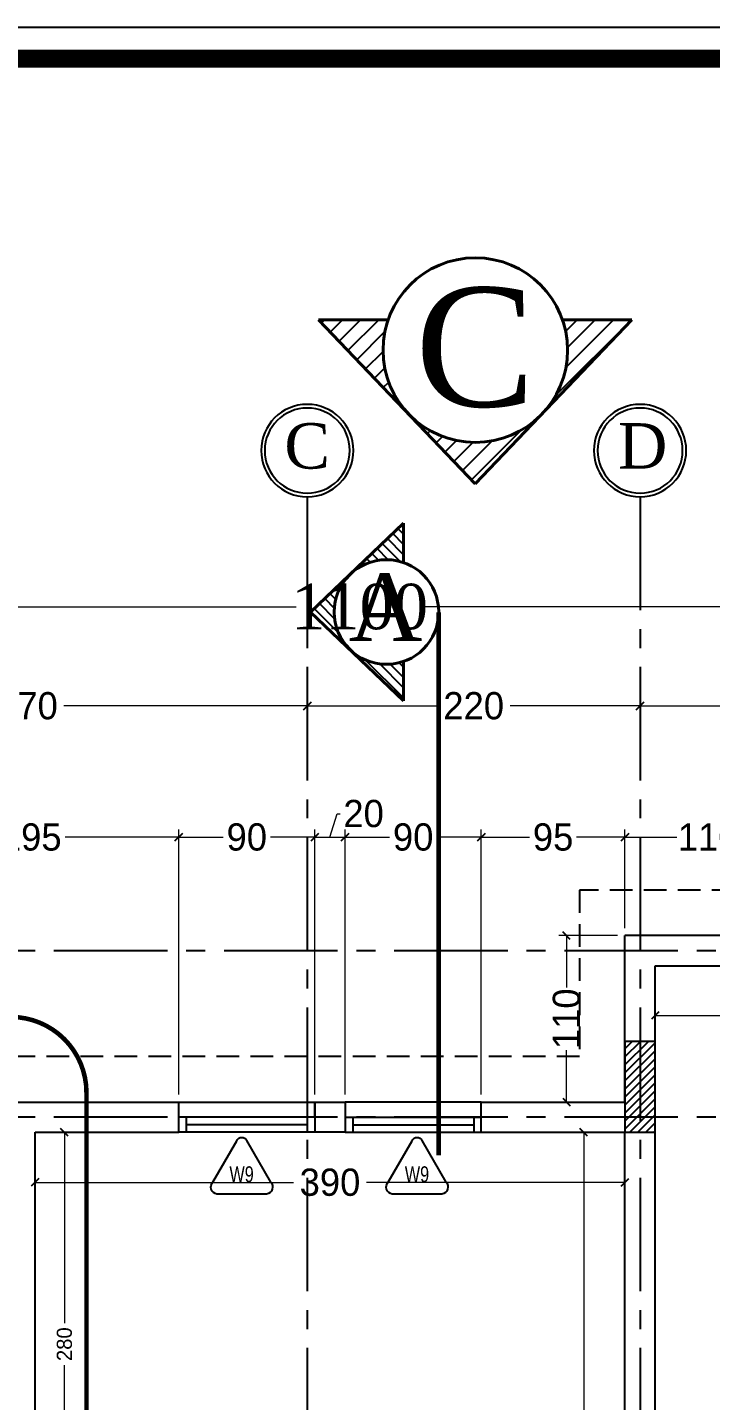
# Model space of a CAD drawing. Header units: centimetres. Extents: x 7997 to 116674, y 1017 to 13844.
# Drawn here: x 39178 to 39630, y 9865 to 10772 of the extents above; entities that cross this region are included whole.
import ezdxf
from ezdxf.enums import TextEntityAlignment as Align

# ---------------------------------------------------------------- set-up
doc = ezdxf.new("R2010")
doc.units = ezdxf.units.CM
doc.header["$LTSCALE"] = 200
doc.header["$PDMODE"] = 2
for name, pattern in [('A-106-Typical Floor Plan$0$HIDDEN', [0.375, 0.25, -0.125]), ('CENTER2', [1.125, 0.75, -0.125, 0.125, -0.125]), ('DASHED', [0.75, 0.5, -0.25])]:
    doc.linetypes.add(name, pattern=pattern)
for name, color, linetype in [('$0$GRID', 9, 'Continuous'), ('$0$GRID @ 1', 9, 'Continuous'), ('ARCH-TEXT', 6, 'Continuous'), ('AXIS', 9, 'CENTER2'), ('COL', 1, 'Continuous'), ('DIM', 11, 'Continuous'), ('STEP', 7, 'Continuous'), ('TXT', 6, 'Continuous'), ('WINDOR', 6, 'Continuous')]:
    doc.layers.add(name, color=color, linetype=linetype)
for name, color, linetype, lineweight in [('HA', 251, 'Continuous', 0), ('PLAN', 7, 'Continuous', 40), ('TEXT', 6, 'Continuous', 18), ('WALL', 3, 'Continuous', 25)]:
    doc.layers.add(name, color=color, linetype=linetype, lineweight=lineweight)
doc.styles.add('$0$GRID', font='times.ttf', dxfattribs={"height": 40})
doc.styles.add('ROMAND', font='times.ttf')
doc.styles.add('SWISS', font='swisscl.ttf')
doc.styles.add('T1', font='times.ttf')
doc.styles.add('T2', font='')
doc.styles.get('T2').set_extended_font_data('Elisia')
doc.dimstyles.new('NORMAL', dxfattribs={"dimtxt": 18, "dimasz": 5, "dimexe": 5, "dimexo": 5, "dimgap": 1, "dimtad": 0, "dimdec": 0, "dimdsep": 46, "dimtxsty": 'T2', "dimblk1": 'OBLIQUE', "dimblk2": 'OBLIQUE', "dimsah": 1, "dimcen": 0.09, "dimclrd": 4, "dimclre": 4, "dimclrt": 6, "dimadec": 0, "dimazin": 0, "dimtfac": 1, "dimtdec": 0, "dimtofl": 0, "dimtmove": 1, "dimatfit": 2, "dimldrblk": 'OPEN30', "dimfxl": 0, "dimtolj": 1, "dimtzin": 0, "dimlwd": 5, "dimlwe": 5, "dimarcsym": 0})
doc.dimstyles.new('NORMAL-1', dxfattribs={"dimtxt": 10, "dimasz": 5, "dimexe": 5, "dimexo": 5, "dimgap": 1, "dimtad": 0, "dimdec": 0, "dimdsep": 46, "dimtxsty": 'T2', "dimblk1": 'OBLIQUE', "dimblk2": 'OBLIQUE', "dimsah": 1, "dimcen": 0.09, "dimclrd": 4, "dimclre": 4, "dimclrt": 6, "dimadec": 0, "dimazin": 0, "dimtfac": 1, "dimtdec": 0, "dimtofl": 0, "dimtmove": 1, "dimatfit": 3, "dimldrblk": 'OPEN30', "dimfxl": 0, "dimtolj": 1, "dimtzin": 0, "dimlwd": 5, "dimlwe": 5, "dimarcsym": 0})

# ---------------------------------------------------------------- blocks, each defined once
blk = doc.blocks.new('_OBLIQUE')
at = {"color": 0, "linetype": 'ByBlock'}
blk.add_line((-0.5, -0.5), (0.5, 0.5), dxfattribs=at)
blk = doc.blocks.new('*D59')
at = {"layer": 'Defpoints', "color": 0, "transparency": 16777216}
for p in [(39593, 10152), (39973, 10152), (39973, 10119.16)]:
    blk.add_point(p, dxfattribs=at)
at = {"layer": 'DIM', "color": 4, "lineweight": 5, "transparency": 16777216}
for p, q in [((39593, 10147), (39593, 10114.16)), ((39973, 10147), (39973, 10114.16)), ((39593, 10119.16), (39758.86, 10119.16)), ((39973, 10119.16), (39807.14, 10119.16))]:
    blk.add_line(p, q, dxfattribs=at)
at = {"layer": 'DIM', "color": 4, "lineweight": 5, "transparency": 16777216, "xscale": 5, "yscale": 5, "zscale": 5, "rotation": 180}
blk.add_blockref('_OBLIQUE', (39593, 10119.16), dxfattribs=at)
at = {"layer": 'DIM', "color": 4, "lineweight": 5, "transparency": 16777216, "xscale": 5, "yscale": 5, "zscale": 5}
blk.add_blockref('_OBLIQUE', (39973, 10119.16), dxfattribs=at)
at = {"layer": 'DIM', "color": 6, "transparency": 16777216, "insert": (39783, 10119.16), "char_height": 18, "attachment_point": 5, "style": 'T2'}
blk.add_mtext('\\A1;380', dxfattribs=at)
blk = doc.blocks.new('_Open30')
at = {"color": 0, "linetype": 'ByBlock', "lineweight": -2}
for p, q in [((-1, 0.27), (0, 0)), ((0, 0), (-1, -0.27)), ((0, 0), (-1, 0))]:
    blk.add_line(p, q, dxfattribs=at)
blk = doc.blocks.new('ASAS')
at = {"layer": 'TXT'}
h = blk.add_hatch(dxfattribs=at)
h.set_pattern_fill('ANSI31', color=256, scale=27, angle=1080, style=0)
h.set_pattern_definition([(225, (2198.978, 8365.5), (5.966213, -5.966213), [])])
h.paths.add_polyline_path([(-1.96, 3191.39, -0.08394), (1.43, 3211.45), (-44.54, 3211.45), (59.03, 3103.02), (162.61, 3211.45), (116.65, 3211.45, -0.08394), (120.04, 3191.39, -1)])
at = {"layer": 'PLAN', "linetype": 'Continuous'}
for p, q in [((59.03, 3103.02), (-44.54, 3211.45)), ((1.43, 3211.45), (-44.54, 3211.45)), ((59.03, 3103.02), (162.61, 3211.45)), ((162.61, 3211.45), (116.65, 3211.45))]:
    blk.add_line(p, q, dxfattribs=at)
blk.add_circle((59.04, 3191.39), 61, dxfattribs=at)
at = {"layer": 'ARCH-TEXT', "lineweight": -3, "style": 'ROMAND'}
blk.add_text('C', height=78.75, dxfattribs=at).set_placement((19.25, 3154.13))
blk = doc.blocks.new('*D414')
at = {"layer": 'Defpoints', "color": 0, "transparency": 16777216}
for p in [(39183, 10042), (39573, 10042), (39183, 10008.91)]:
    blk.add_point(p, dxfattribs=at)
at = {"layer": 'DIM', "color": 4, "lineweight": 5, "transparency": 16777216}
for p, q in [((39183, 10037), (39183, 10003.91)), ((39573, 10037), (39573, 10003.91)), ((39183, 10008.91), (39353.86, 10008.91)), ((39573, 10008.91), (39402.14, 10008.91))]:
    blk.add_line(p, q, dxfattribs=at)
at = {"layer": 'DIM', "color": 4, "lineweight": 5, "transparency": 16777216, "xscale": 5, "yscale": 5, "zscale": 5, "rotation": 180}
blk.add_blockref('_OBLIQUE', (39183, 10008.91), dxfattribs=at)
at = {"layer": 'DIM', "color": 4, "lineweight": 5, "transparency": 16777216, "xscale": 5, "yscale": 5, "zscale": 5}
blk.add_blockref('_OBLIQUE', (39573, 10008.91), dxfattribs=at)
at = {"layer": 'DIM', "color": 6, "transparency": 16777216, "insert": (39378, 10008.91), "char_height": 18, "attachment_point": 5, "style": 'T2'}
blk.add_mtext('\\A1;390', dxfattribs=at)
blk = doc.blocks.new('*D416')
at = {"layer": 'Defpoints', "color": 0, "transparency": 16777216}
for p in [(39545.72, 10042), (39573, 10042), (39573, 9607)]:
    blk.add_point(p, dxfattribs=at)
at = {"layer": 'DIM', "color": 4, "lineweight": 5, "transparency": 16777216}
for p, q in [((39568, 10042), (39540.72, 10042)), ((39545.72, 10042), (39545.72, 9848.64)), ((39545.72, 9607), (39545.72, 9800.36)), ((39568, 9607), (39540.72, 9607))]:
    blk.add_line(p, q, dxfattribs=at)
at = {"layer": 'DIM', "color": 4, "lineweight": 5, "transparency": 16777216, "xscale": 5, "yscale": 5, "zscale": 5}
for p, rotation in [((39545.72, 10042), 90), ((39545.72, 9607), 270)]:
    blk.add_blockref('_OBLIQUE', p, dxfattribs=dict(at, rotation=rotation))
at = {"layer": 'DIM', "color": 6, "transparency": 16777216, "insert": (39545.72, 9824.5), "char_height": 18, "attachment_point": 5, "rotation": 90, "style": 'T2'}
blk.add_mtext('\\A1;435', dxfattribs=at)
blk = doc.blocks.new('*D422')
at = {"layer": 'Defpoints', "color": 0, "transparency": 16777216}
for p in [(39183, 10042), (39202.45, 10042), (39183, 9762)]:
    blk.add_point(p, dxfattribs=at)
at = {"layer": 'DIM', "color": 4, "lineweight": 5, "transparency": 16777216}
for p, q in [((39188, 10042), (39207.45, 10042)), ((39202.45, 10042), (39202.45, 9915.86)), ((39202.45, 9762), (39202.45, 9888.14)), ((39188, 9762), (39207.45, 9762))]:
    blk.add_line(p, q, dxfattribs=at)
at = {"layer": 'DIM', "color": 4, "lineweight": 5, "transparency": 16777216, "xscale": 5, "yscale": 5, "zscale": 5}
for p, rotation in [((39202.45, 10042), 90), ((39202.45, 9762), 270)]:
    blk.add_blockref('_OBLIQUE', p, dxfattribs=dict(at, rotation=rotation))
at = {"layer": 'DIM', "color": 6, "transparency": 16777216, "insert": (39202.45, 9902), "char_height": 10, "attachment_point": 5, "rotation": 90, "style": 'T2'}
blk.add_mtext('\\A1;280', dxfattribs=at)
blk = doc.blocks.new('SEC.L')
at = {"layer": 'TXT'}
h = blk.add_hatch(dxfattribs=at)
h.set_pattern_fill('ANSI31', color=256, scale=15.3, angle=1170, style=0)
h.set_pattern_definition([(315, (-3684.534, 2186.449), (3.380854, 3.380854), [])])
h.paths.add_polyline_path([(-752.54, 939.25, 0.08394), (-741.18, 941.17), (-741.18, 915.12), (-802.62, 973.81), (-741.18, 1032.51), (-741.18, 1006.46, 0.08394), (-752.54, 1008.38, 1)])
at = {"layer": 'AXIS', "linetype": 'CENTER2', "ltscale": 0.5}
blk.add_lwpolyline([(-717.97, 973.71, 3, 3, 0), (-717.97, 614.88, 0, 0, 0), (-717.97, 436.82, 0, 0, 0), (-663.96, 436.82, 0, 0, 0), (-663.96, -428.85, 0, 0, 0), (-748.61, -428.85, 0, 0, 0), (-748.61, -498.24, 3, 3, 0), (-748.61, -954.31, 3, 3, 0)], format="xyseb", dxfattribs=at)
at = {"layer": 'PLAN', "linetype": 'Continuous'}
for p, q in [((-802.62, 973.81), (-741.18, 1032.51)), ((-741.18, 1032.51), (-741.18, 1006.46)), ((-802.62, 973.81), (-741.18, 915.12)), ((-741.18, 941.17), (-741.18, 915.12))]:
    blk.add_line(p, q, dxfattribs=at)
blk.add_circle((-752.54, 973.82), 34.57, dxfattribs=at)
at = {"layer": 'ARCH-TEXT', "lineweight": -3, "style": 'ROMAND'}
blk.add_text('A', height=44.62, dxfattribs=at).set_placement((-777.52, 954.7))
blk = doc.blocks.new('*D476')
at = {"layer": 'Defpoints', "color": 0, "transparency": 16777216}
for p in [(39278, 10237.04), (39083, 10092), (39278, 10062)]:
    blk.add_point(p, dxfattribs=at)
at = {"layer": 'DIM', "color": 4, "lineweight": 5, "transparency": 16777216}
for p, q in [((39083, 10097), (39083, 10242.04)), ((39083, 10237.04), (39158.07, 10237.04)), ((39278, 10237.04), (39202.93, 10237.04)), ((39278, 10067), (39278, 10242.04))]:
    blk.add_line(p, q, dxfattribs=at)
at = {"layer": 'DIM', "color": 4, "lineweight": 5, "transparency": 16777216, "xscale": 5, "yscale": 5, "zscale": 5, "rotation": 180}
blk.add_blockref('_OBLIQUE', (39083, 10237.04), dxfattribs=at)
at = {"layer": 'DIM', "color": 4, "lineweight": 5, "transparency": 16777216, "xscale": 5, "yscale": 5, "zscale": 5}
blk.add_blockref('_OBLIQUE', (39278, 10237.04), dxfattribs=at)
at = {"layer": 'DIM', "color": 6, "transparency": 16777216, "insert": (39180.5, 10237.04), "char_height": 18, "attachment_point": 5, "style": 'T2'}
blk.add_mtext('\\A1;195', dxfattribs=at)
blk = doc.blocks.new('*D477')
at = {"layer": 'Defpoints', "color": 0, "transparency": 16777216}
for p in [(39368, 10237.04), (39278, 10062), (39368, 10062)]:
    blk.add_point(p, dxfattribs=at)
at = {"layer": 'DIM', "color": 4, "lineweight": 5, "transparency": 16777216}
for p, q in [((39278, 10067), (39278, 10242.04)), ((39278, 10237.04), (39307.43, 10237.04)), ((39368, 10237.04), (39338.57, 10237.04)), ((39368, 10067), (39368, 10242.04))]:
    blk.add_line(p, q, dxfattribs=at)
at = {"layer": 'DIM', "color": 4, "lineweight": 5, "transparency": 16777216, "xscale": 5, "yscale": 5, "zscale": 5, "rotation": 180}
blk.add_blockref('_OBLIQUE', (39278, 10237.04), dxfattribs=at)
at = {"layer": 'DIM', "color": 4, "lineweight": 5, "transparency": 16777216, "xscale": 5, "yscale": 5, "zscale": 5}
blk.add_blockref('_OBLIQUE', (39368, 10237.04), dxfattribs=at)
at = {"layer": 'DIM', "color": 6, "transparency": 16777216, "insert": (39323, 10237.04), "char_height": 18, "attachment_point": 5, "style": 'T2'}
blk.add_mtext('\\A1;90', dxfattribs=at)
blk = doc.blocks.new('*D478')
at = {"layer": 'Defpoints', "color": 0, "transparency": 16777216}
for p in [(39388, 10237.04), (39368, 10062), (39388, 10062)]:
    blk.add_point(p, dxfattribs=at)
at = {"layer": 'DIM', "color": 4, "lineweight": 5, "transparency": 16777216}
for p, q in [((39378, 10237.04), (39382.65, 10252.54)), ((39382.65, 10252.54), (39384.65, 10252.54)), ((39368, 10067), (39368, 10242.04)), ((39368, 10237.04), (39388, 10237.04)), ((39388, 10067), (39388, 10242.04))]:
    blk.add_line(p, q, dxfattribs=at)
at = {"layer": 'DIM', "color": 4, "lineweight": 5, "transparency": 16777216, "xscale": 5, "yscale": 5, "zscale": 5, "rotation": 180}
blk.add_blockref('_OBLIQUE', (39368, 10237.04), dxfattribs=at)
at = {"layer": 'DIM', "color": 4, "lineweight": 5, "transparency": 16777216, "xscale": 5, "yscale": 5, "zscale": 5}
blk.add_blockref('_OBLIQUE', (39388, 10237.04), dxfattribs=at)
at = {"layer": 'DIM', "color": 6, "transparency": 16777216, "insert": (39400.22, 10252.54), "char_height": 18, "attachment_point": 5, "style": 'T2'}
blk.add_mtext('\\A1;20', dxfattribs=at)
blk = doc.blocks.new('*D479')
at = {"layer": 'Defpoints', "color": 0, "transparency": 16777216}
for p in [(39478, 10237.04), (39388, 10062), (39478, 10062)]:
    blk.add_point(p, dxfattribs=at)
at = {"layer": 'DIM', "color": 4, "lineweight": 5, "transparency": 16777216}
for p, q in [((39388, 10067), (39388, 10242.04)), ((39388, 10237.04), (39417.43, 10237.04)), ((39478, 10237.04), (39448.57, 10237.04)), ((39478, 10067), (39478, 10242.04))]:
    blk.add_line(p, q, dxfattribs=at)
at = {"layer": 'DIM', "color": 4, "lineweight": 5, "transparency": 16777216, "xscale": 5, "yscale": 5, "zscale": 5, "rotation": 180}
blk.add_blockref('_OBLIQUE', (39388, 10237.04), dxfattribs=at)
at = {"layer": 'DIM', "color": 4, "lineweight": 5, "transparency": 16777216, "xscale": 5, "yscale": 5, "zscale": 5}
blk.add_blockref('_OBLIQUE', (39478, 10237.04), dxfattribs=at)
at = {"layer": 'DIM', "color": 6, "transparency": 16777216, "insert": (39433, 10237.04), "char_height": 18, "attachment_point": 5, "style": 'T2'}
blk.add_mtext('\\A1;90', dxfattribs=at)
blk = doc.blocks.new('*D480')
at = {"layer": 'Defpoints', "color": 0, "transparency": 16777216}
for p in [(39573, 10237.04), (39573, 10172), (39478, 10062)]:
    blk.add_point(p, dxfattribs=at)
at = {"layer": 'DIM', "color": 4, "lineweight": 5, "transparency": 16777216}
for p, q in [((39478, 10067), (39478, 10242.04)), ((39478, 10237.04), (39509.93, 10237.04)), ((39573, 10237.04), (39541.07, 10237.04)), ((39573, 10177), (39573, 10242.04))]:
    blk.add_line(p, q, dxfattribs=at)
at = {"layer": 'DIM', "color": 4, "lineweight": 5, "transparency": 16777216, "xscale": 5, "yscale": 5, "zscale": 5, "rotation": 180}
blk.add_blockref('_OBLIQUE', (39478, 10237.04), dxfattribs=at)
at = {"layer": 'DIM', "color": 4, "lineweight": 5, "transparency": 16777216, "xscale": 5, "yscale": 5, "zscale": 5}
blk.add_blockref('_OBLIQUE', (39573, 10237.04), dxfattribs=at)
at = {"layer": 'DIM', "color": 6, "transparency": 16777216, "insert": (39525.5, 10237.04), "char_height": 18, "attachment_point": 5, "style": 'T2'}
blk.add_mtext('\\A1;95', dxfattribs=at)
blk = doc.blocks.new('*D481')
at = {"layer": 'Defpoints', "color": 0, "transparency": 16777216}
for p in [(39683, 10237.04), (39573, 10172), (39683, 10172)]:
    blk.add_point(p, dxfattribs=at)
at = {"layer": 'DIM', "color": 4, "lineweight": 5, "transparency": 16777216}
for p, q in [((39573, 10177), (39573, 10242.04)), ((39573, 10237.04), (39607.29, 10237.04)), ((39683, 10237.04), (39648.71, 10237.04)), ((39683, 10177), (39683, 10242.04))]:
    blk.add_line(p, q, dxfattribs=at)
at = {"layer": 'DIM', "color": 4, "lineweight": 5, "transparency": 16777216, "xscale": 5, "yscale": 5, "zscale": 5, "rotation": 180}
blk.add_blockref('_OBLIQUE', (39573, 10237.04), dxfattribs=at)
at = {"layer": 'DIM', "color": 4, "lineweight": 5, "transparency": 16777216, "xscale": 5, "yscale": 5, "zscale": 5}
blk.add_blockref('_OBLIQUE', (39683, 10237.04), dxfattribs=at)
at = {"layer": 'DIM', "color": 6, "transparency": 16777216, "insert": (39628, 10237.04), "char_height": 18, "attachment_point": 5, "style": 'T2'}
blk.add_mtext('\\A1;110', dxfattribs=at)
blk = doc.blocks.new('*D793')
at = {"layer": 'Defpoints', "color": 0, "transparency": 16777216}
for p in [(39573, 10172), (39534.38, 10062), (39573, 10062)]:
    blk.add_point(p, dxfattribs=at)
at = {"layer": 'DIM', "color": 4, "lineweight": 5, "transparency": 16777216}
for p, q in [((39568, 10172), (39529.38, 10172)), ((39534.38, 10172), (39534.38, 10137.72)), ((39534.38, 10062), (39534.38, 10096.29)), ((39568, 10062), (39529.38, 10062))]:
    blk.add_line(p, q, dxfattribs=at)
at = {"layer": 'DIM', "color": 4, "lineweight": 5, "transparency": 16777216, "xscale": 5, "yscale": 5, "zscale": 5}
for p, rotation in [((39534.38, 10172), 90), ((39534.38, 10062), 270)]:
    blk.add_blockref('_OBLIQUE', p, dxfattribs=dict(at, rotation=rotation))
at = {"layer": 'DIM', "color": 6, "transparency": 16777216, "insert": (39534.38, 10117), "char_height": 18, "attachment_point": 5, "rotation": 90, "style": 'T2'}
blk.add_mtext('\\A1;110', dxfattribs=at)
blk = doc.blocks.new('06-FF COLUMNS-Essa', base_point=(38719.86, 8657))
at = {"layer": 'COL', "ltscale": 0.05}
h = blk.add_hatch(dxfattribs=at)
h.set_pattern_fill('ANSI31', color=8, scale=30)
h.set_pattern_definition([(45, (-33014.8116, -54636.4848), (-2.65165043, 2.65165043), [])])
h.paths.add_polyline_path([(39339.86, 10042), (39359.86, 10042), (39359.86, 10102), (39339.86, 10102)])
at = {"layer": 'COL'}
blk.add_lwpolyline([(39339.86, 10042), (39359.86, 10042), (39359.86, 10102), (39339.86, 10102)], close=True, dxfattribs=at)
blk = doc.blocks.new('03-FIRST FLOOR PLAN-selattin', base_point=(31015.73, 25621.5))
at = {"layer": 'WALL'}
for p, q in [((30565.73, 25481.5), (30565.73, 25591.5)), ((30675.73, 25591.5), (30565.73, 25591.5)), ((30585.73, 25026.5), (30585.73, 25571.5)), ((30585.73, 25571.5), (30675.73, 25571.5)), ((30075.73, 25481.5), (30270.73, 25481.5)), ((30270.73, 25461.5), (30270.73, 25481.5)), ((30360.73, 25481.5), (30360.73, 25461.5)), ((30360.73, 25471.5), (30360.73, 25481.5)), ((30360.73, 25481.5), (30380.73, 25481.5)), ((30380.73, 25481.5), (30380.73, 25461.5)), ((30470.73, 25461.5), (30470.73, 25481.5)), ((30470.73, 25481.5), (30565.73, 25481.5)), ((30175.73, 25181.5), (30175.73, 25461.5)), ((30175.73, 25461.5), (30270.73, 25461.5)), ((30380.73, 25461.5), (30360.73, 25461.5)), ((30470.73, 25461.5), (30565.73, 25461.5)), ((30565.73, 25026.5), (30565.73, 25461.5))]:
    blk.add_line(p, q, dxfattribs=at)
at = {"layer": 'WALL', "color": 8, "linetype": 'A-106-Typical Floor Plan$0$HIDDEN', "ltscale": 0.3}
blk.add_lwpolyline([(30885.73, 25621.5), (30535.73, 25621.5), (30535.73, 25511.5), (29945.73, 25511.5)], dxfattribs=at)
at = {"layer": 'WINDOR'}
for p, q in [((30270.73, 25481.5), (30360.73, 25481.5)), ((30470.73, 25481.5), (30380.73, 25481.5)), ((30360.73, 25471.5), (30270.73, 25471.5)), ((30275.73, 25471.5), (30275.73, 25461.5)), ((30355.73, 25471.5), (30355.73, 25461.5)), ((30380.73, 25471.5), (30470.73, 25471.5)), ((30385.73, 25471.5), (30385.73, 25461.5)), ((30465.73, 25471.5), (30465.73, 25461.5)), ((30360.73, 25461.5), (30270.73, 25461.5)), ((30360.73, 25461.5), (30270.73, 25461.5)), ((30355.73, 25466.5), (30275.73, 25466.5)), ((30380.73, 25461.5), (30470.73, 25461.5)), ((30380.73, 25461.5), (30470.73, 25461.5)), ((30385.73, 25466.5), (30465.73, 25466.5))]:
    blk.add_line(p, q, dxfattribs=at)
at = {"color": 6, "ltscale": 2}
blk.add_blockref('06-FF COLUMNS-Essa', (29945.73, 24076.5), dxfattribs=at)
blk = doc.blocks.new('08-TITLE SHEET-selattin', base_point=(45714.8, -203081.4))
at = {"color": 0}
blk.add_lwpolyline([(51244.8, -203081.4), (45714.8, -203081.4), (45714.8, -206921.4), (51244.8, -206921.4)], close=True, dxfattribs=at)
at = {"color": 0, "linetype": 'ByBlock', "const_width": 17}
blk.add_lwpolyline([(45744.3, -206891.9), (51215.3, -206891.9), (51215.3, -203110.8), (45744.3, -203110.8)], close=True, dxfattribs=at)
at = {"layer": 'HA', "ltscale": 1.2}
blk.add_lwpolyline([(45714.8, -203081.4), (51244.8, -203081.4), (51244.8, -206921.4), (45714.8, -206921.4)], close=True, dxfattribs=at)
blk = doc.blocks.new('*D1680')
at = {"layer": 'Defpoints', "color": 0, "transparency": 16777216}
for p in [(37228.06, 7323.78), (37598.06, 7323.78), (37598.06, 7323.78)]:
    blk.add_point(p, dxfattribs=at)
at = {"layer": 'DIM', "color": 4, "lineweight": 5, "transparency": 16777216}
for p, q in [((37228.06, 7323.78), (37388.91, 7323.78)), ((37598.06, 7323.78), (37437.2, 7323.78))]:
    blk.add_line(p, q, dxfattribs=at)
at = {"layer": 'DIM', "color": 4, "lineweight": 5, "transparency": 16777216, "xscale": 5, "yscale": 5, "zscale": 5, "rotation": 180}
blk.add_blockref('_OBLIQUE', (37228.06, 7323.78), dxfattribs=at)
at = {"layer": 'DIM', "color": 4, "lineweight": 5, "transparency": 16777216, "xscale": 5, "yscale": 5, "zscale": 5}
blk.add_blockref('_OBLIQUE', (37598.06, 7323.78), dxfattribs=at)
at = {"layer": 'DIM', "color": 6, "transparency": 16777216, "insert": (37413.06, 7323.78), "char_height": 18, "attachment_point": 5, "style": 'T2'}
blk.add_mtext('\\A1;370', dxfattribs=at)
blk = doc.blocks.new('*D1681')
at = {"layer": 'Defpoints', "color": 0, "transparency": 16777216}
for p in [(37598.06, 7323.78), (37818.06, 7323.78), (37818.06, 7323.78)]:
    blk.add_point(p, dxfattribs=at)
at = {"layer": 'DIM', "color": 4, "lineweight": 5, "transparency": 16777216}
for p, q in [((37598.06, 7323.78), (37683.91, 7323.78)), ((37818.06, 7323.78), (37732.2, 7323.78))]:
    blk.add_line(p, q, dxfattribs=at)
at = {"layer": 'DIM', "color": 4, "lineweight": 5, "transparency": 16777216, "xscale": 5, "yscale": 5, "zscale": 5, "rotation": 180}
blk.add_blockref('_OBLIQUE', (37598.06, 7323.78), dxfattribs=at)
at = {"layer": 'DIM', "color": 4, "lineweight": 5, "transparency": 16777216, "xscale": 5, "yscale": 5, "zscale": 5}
blk.add_blockref('_OBLIQUE', (37818.06, 7323.78), dxfattribs=at)
at = {"layer": 'DIM', "color": 6, "transparency": 16777216, "insert": (37708.06, 7323.78), "char_height": 18, "attachment_point": 5, "style": 'T2'}
blk.add_mtext('\\A1;220', dxfattribs=at)
blk = doc.blocks.new('*D1682')
at = {"layer": 'Defpoints', "color": 0, "transparency": 16777216}
for p in [(37818.06, 7323.78), (38218.06, 7323.78), (38218.06, 7323.78)]:
    blk.add_point(p, dxfattribs=at)
at = {"layer": 'DIM', "color": 4, "lineweight": 5, "transparency": 16777216}
for p, q in [((37818.06, 7323.78), (37993.91, 7323.78)), ((38218.06, 7323.78), (38042.2, 7323.78))]:
    blk.add_line(p, q, dxfattribs=at)
at = {"layer": 'DIM', "color": 4, "lineweight": 5, "transparency": 16777216, "xscale": 5, "yscale": 5, "zscale": 5, "rotation": 180}
blk.add_blockref('_OBLIQUE', (37818.06, 7323.78), dxfattribs=at)
at = {"layer": 'DIM', "color": 4, "lineweight": 5, "transparency": 16777216, "xscale": 5, "yscale": 5, "zscale": 5}
blk.add_blockref('_OBLIQUE', (38218.06, 7323.78), dxfattribs=at)
at = {"layer": 'DIM', "color": 6, "transparency": 16777216, "insert": (38018.06, 7323.78), "char_height": 18, "attachment_point": 5, "style": 'T2'}
blk.add_mtext('\\A1;400', dxfattribs=at)
blk = doc.blocks.new('*D1699')
at = {"layer": 'Defpoints', "color": 0, "transparency": 16777216}
for p in [(38258.06, 7389.21), (37158.06, 7302.34), (38258.06, 7302.34)]:
    blk.add_point(p, dxfattribs=at)
at = {"layer": 'DIM', "color": 4, "lineweight": 5, "transparency": 16777216}
for p, q in [((37158.06, 7307.34), (37158.06, 7394.21)), ((37158.06, 7389.21), (37590.71, 7389.21)), ((38258.06, 7389.21), (37674.53, 7389.21)), ((38258.06, 7307.34), (38258.06, 7394.21))]:
    blk.add_line(p, q, dxfattribs=at)
at = {"layer": 'DIM', "color": 4, "lineweight": 5, "transparency": 16777216, "xscale": 5, "yscale": 5, "zscale": 5, "rotation": 180}
blk.add_blockref('_OBLIQUE', (37158.06, 7389.21), dxfattribs=at)
at = {"layer": 'DIM', "color": 4, "lineweight": 5, "transparency": 16777216, "xscale": 5, "yscale": 5, "zscale": 5}
blk.add_blockref('_OBLIQUE', (38258.06, 7389.21), dxfattribs=at)
at = {"layer": 'DIM', "color": 6, "transparency": 16777216, "insert": (37632.62, 7389.21), "char_height": 30, "attachment_point": 5, "style": 'T1'}
blk.add_mtext('\\A1;1100', dxfattribs=at)
blk = doc.blocks.new('*U1678')
at = {"layer": '$0$GRID', "linetype": 'ByBlock', "ltscale": 100}
for radius in [40.7, 37.5]:
    blk.add_circle((0, 0), radius, dxfattribs=at)
at = {"layer": '$0$GRID', "style": '$0$GRID'}
blk.add_attdef('A1', text='', height=40, dxfattribs=at).set_placement((0, 4.2), align=Align.MIDDLE_CENTER)
blk = doc.blocks.new('*U1727')
at = {"layer": '$0$GRID', "linetype": 'Continuous'}
ref = blk.add_blockref('*U1678', (37598.06, 7492.49), dxfattribs=dict(at, xscale=-0.75, yscale=0.75, zscale=0.75))
ref.add_attrib('A1', 'C', dxfattribs={"layer": '$0$GRID @ 1', "height": 30, "style": '$0$GRID'}).set_placement((37597.99, 7495.61), align=Align.MIDDLE_CENTER)
blk = doc.blocks.new('*U1728')
at = {"layer": '$0$GRID', "linetype": 'Continuous'}
ref = blk.add_blockref('*U1678', (37818.06, 7492.49), dxfattribs=dict(at, xscale=-0.75, yscale=0.75, zscale=0.75))
ref.add_attrib('A1', 'D', dxfattribs={"layer": '$0$GRID @ 1', "height": 30, "style": '$0$GRID'}).set_placement((37819.74, 7495.61), align=Align.MIDDLE_CENTER)
blk = doc.blocks.new('09-GRID LINE PLAN-Essa', base_point=(37178.06, 7462))
at = {"layer": 'AXIS', "ltscale": 0.5}
for p, q in [((37598.06, 7462), (37598.06, 5332)), ((37818.06, 7462), (37818.06, 5332)), ((38518.06, 7162), (36878.06, 7162)), ((38518.06, 7052), (36878.06, 7052))]:
    blk.add_line(p, q, dxfattribs=at)
at = {"layer": 'COL', "linetype": 'Continuous'}
for name in ['*U1727', '*U1728']:
    blk.add_blockref(name, (0, 0), dxfattribs=at)
at = {"layer": 'DIM'}
dim = blk.add_linear_dim(base=(38258.06, 7389.21), p1=(37158.06, 7302.34), p2=(38258.06, 7302.34), dimstyle='NORMAL', override={"dimtxt": 30, "dimtxsty": 'T1'}, dxfattribs=at)
dim.commit()
dim.dimension.update_dxf_attribs({"geometry": '*D1699', "text_midpoint": (37632.62, 7389.21), "dimtype": 128})
for base, p1, p2, picture, middle in [((37598.06, 7323.78), (37228.06, 7323.78), (37598.06, 7323.78), '*D1680', (37413.06, 7323.78)), ((37818.06, 7323.78), (37598.06, 7323.78), (37818.06, 7323.78), '*D1681', (37708.06, 7323.78)), ((38218.06, 7323.78), (37818.06, 7323.78), (38218.06, 7323.78), '*D1682', (38018.06, 7323.78))]:
    dim = blk.add_linear_dim(base=base, p1=p1, p2=p2, dimstyle='NORMAL', dxfattribs=at)
    dim.commit()
    dim.dimension.update_dxf_attribs({"geometry": picture, "text_midpoint": middle})

msp = doc.modelspace()

# ---------------------------------------------------------------- linework, layer by layer
at = {"linetype": 'Continuous'}
msp.add_lwpolyline([(37747.796, 8084.0841), (41618.796, 8084.0841), (41618.796, 10772.0841), (37747.796, 10772.0841)], close=True, dxfattribs=at)
at = {"layer": 'DIM', "color": 0, "linetype": 'DASHED', "ltscale": 0.2, "const_width": 3}
msp.add_lwpolyline([(39167.0068, 9757.4203), (38977.2771, 9757.4203, -0.41421356), (38927.2771, 9807.4203), (38927.2771, 10068.2438, -0.41421356), (38977.2771, 10118.2438), (39167.0068, 10118.2438, -0.41421356), (39217.0068, 10068.2438), (39217.0068, 9807.4203, -0.41421356)], format="xyb", close=True, dxfattribs=at)
at = {"layer": 'STEP'}
for points in [[(39316.3913, 10036.4694, -0.64981449), (39322.8513, 10036.6087), (39338.7021, 10009.1543, -0.61363207), (39336.0658, 10001.2313), (39303.2573, 10001.2313, -0.61363207), (39300.6209, 10009.1543)], [(39432.3358, 10036.4694, -0.64981449), (39438.7958, 10036.6087), (39454.6467, 10009.1543, -0.61363207), (39452.0103, 10001.2313), (39419.2018, 10001.2313, -0.61363207), (39416.5654, 10009.1543)]]:
    msp.add_lwpolyline(points, format="xyb", close=True, dxfattribs=at)

# ---------------------------------------------------------------- block references
at = {"layer": 'DIM'}
msp.add_blockref('ASAS', (39415.0237, 7367.4707), dxfattribs=at)
at = {"layer": 'WALL'}
msp.add_blockref('SEC.L', (40167.8447, 9412.002), dxfattribs=at)

# ---------------------------------------------------------------- texts
at = {"layer": 'TEXT', "style": 'SWISS'}
for p in [(39311.5277, 10009.0774), (39427.4722, 10009.0774)]:
    msp.add_text('W9', height=10.45094, dxfattribs=at).set_placement(p)

# ---------------------------------------------------------------- dimensions: what is measured, and where the dimension line sits
at = {"layer": 'DIM'}
for base, p1, p2, picture, middle in [((39387.9995, 10237.0393), (39367.9995, 10062.002), (39387.9995, 10062.002), '*D478', (39385.6495, 10252.5393)), ((39277.9995, 10237.0393), (39082.9995, 10092.002), (39277.9995, 10062.002), '*D476', (39180.4995, 10237.0393)), ((39367.9995, 10237.0393), (39277.9995, 10062.002), (39367.9995, 10062.002), '*D477', (39322.9995, 10237.0393)), ((39477.9995, 10237.0393), (39387.9995, 10062.002), (39477.9995, 10062.002), '*D479', (39432.9995, 10237.0393)), ((39572.9995, 10237.0393), (39477.9995, 10062.002), (39572.9995, 10172.002), '*D480', (39525.4995, 10237.0393)), ((39682.9995, 10237.0393), (39572.9995, 10172.002), (39682.9995, 10172.002), '*D481', (39627.9995, 10237.0393)), ((39972.9995, 10119.1573), (39592.9995, 10152.002), (39972.9995, 10152.002), '*D59', (39782.9995, 10119.1573)), ((39182.9995, 10008.9071), (39572.9995, 10042.002), (39182.9995, 10042.002), '*D414', (39377.9995, 10008.9071))]:
    dim = msp.add_linear_dim(base=base, p1=p1, p2=p2, dimstyle='NORMAL', dxfattribs=at)
    dim.commit()
    dim.dimension.update_dxf_attribs({"geometry": picture, "text_midpoint": middle})
for base, p1, p2, dimstyle, picture, middle in [((39534.3756, 10062.002), (39572.9995, 10172.002), (39572.9995, 10062.002), 'NORMAL', '*D793', (39534.3756, 10117.002)), ((39202.4451, 10042.002), (39182.9995, 9762.002), (39182.9995, 10042.002), 'NORMAL-1', '*D422', (39202.4451, 9902.002)), ((39545.7207, 10042.002), (39572.9995, 9607.002), (39572.9995, 10042.002), 'NORMAL', '*D416', (39545.7207, 9824.502))]:
    dim = msp.add_linear_dim(base=base, p1=p1, p2=p2, angle=90, dimstyle=dimstyle, dxfattribs=at)
    dim.commit()
    dim.dimension.update_dxf_attribs({"geometry": picture, "text_midpoint": middle})

# ---------------------------------------------------------------- next in the draw order: block references
at = {"layer": 'DIM', "linetype": 'Continuous'}
msp.add_blockref('03-FIRST FLOOR PLAN-selattin', (40022.9995, 10202.002), dxfattribs=at)

# ---------------------------------------------------------------- next in the draw order: block references
at = {"layer": 'COL', "linetype": 'Continuous'}
msp.add_blockref('09-GRID LINE PLAN-Essa', (38942.9995, 10462.002), dxfattribs=at)
at = {"layer": 'DIM', "color": 0, "linetype": 'Continuous', "xscale": 0.7000000000000026, "yscale": 0.7000000000000026, "zscale": 0.7000000000000026}
msp.add_blockref('08-TITLE SHEET-selattin', (37747.796, 10772.0841), dxfattribs=at)

doc.saveas('drawing.dxf')
